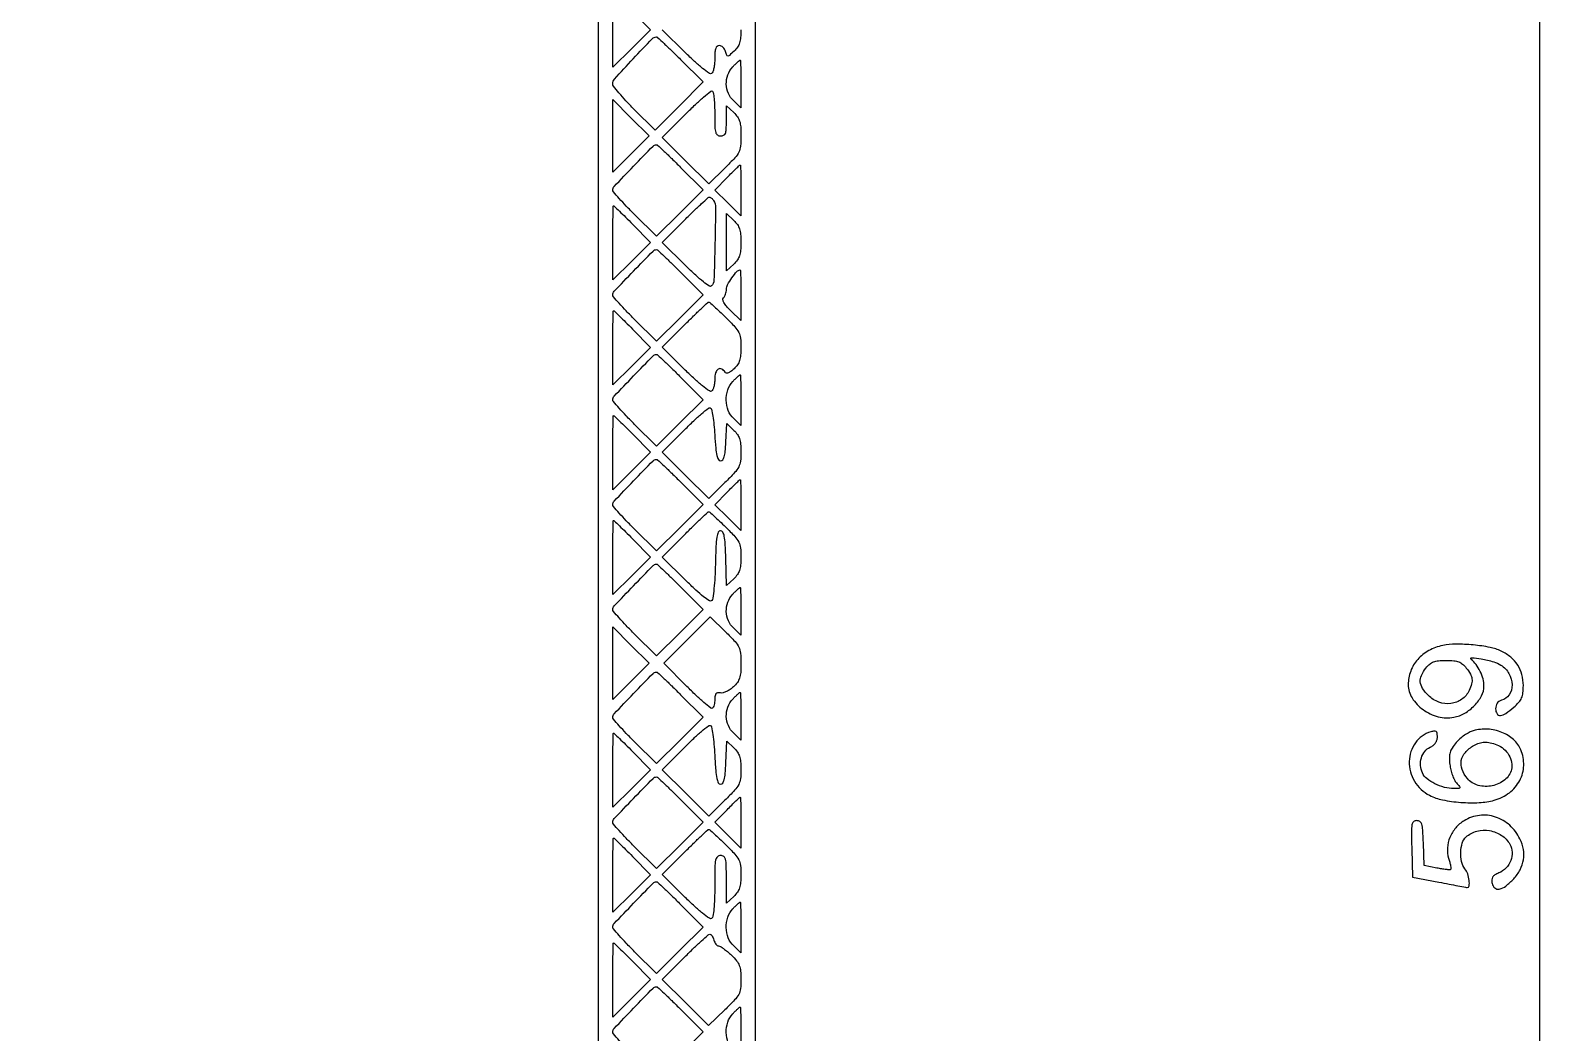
# Model space of a CAD drawing. Extents: x 0 to 836, y 5 to 589.
# Drawn here: x 89.01 to 132.95, y 340.53 to 369.64 of the extents above; entities that cross this region are included whole.
import ezdxf

# ---------------------------------------------------------------- set-up
doc = ezdxf.new("R2010")
doc.units = 0
doc.header["$MEASUREMENT"] = 0

msp = doc.modelspace()

# ---------------------------------------------------------------- linework, layer by layer
for points in [[(201.712326, 537.783562, -0.000001), (217.055896, 537.76491, -0.426088)], [(546.939, 229.3929, -0.000106), (546.943559, 250.949215, -0.000176), (546.957638, 269.095817, -0.000001), (546.976289, 285.583213, -0.415883)], [(836.0595, 588.6891), (420.497259, 588.710259, 0.000013), (261.145696, 588.714318, 0.000021), (126.989856, 588.708632), (4.934769, 588.698274, 0.19889), (4.878609, 588.675009, 0.198853), (4.855343, 588.618859), (4.83877, 516.273901, 0.000036), (4.826254, 436.744061, 0.000021), (4.8222, 342.282364), (4.8222, 95.946129), (4.469225, 95.920114, 0.031904), (4.160456, 95.877435, 0.315999), (4.075312, 95.787407, 0.415411), (4.137995, 95.703578, 0.035338), (4.43445, 95.6826), (4.8222, 95.6826), (4.8222, 50.2101), (4.8222, 4.7376), (420.462, 4.7376), (836.1018, 4.7376)], [(604.852986, 529.408162, -0.000002), (620.423836, 529.389509, -0.550615)], [(238.738155, 529.614638, -0.000002), (224.300981, 529.63329, -0.415836)], [(308.18842, 529.408162, -0.000002), (322.638019, 529.38951, -0.415836)], [(531.796111, 538.074638, -0.000002), (517.6951, 538.093291, -0.426056)], [(413.368417, 538.074638, -0.000002), (399.676779, 538.093291, -0.415815)], [(77.850638, 481.579418, -0.000002), (77.869294, 494.031443, -0.550517)], [(336.166934, 548.220763, -0.000002), (326.827688, 548.233536, -0.413812)], [(77.644162, 421.684687, -0.000002), (77.625507, 409.236574, -0.415775)], [(333.609652, 529.614638, -0.000003), (323.198363, 529.633296, -0.415688)], [(383.716206, 529.408162, -0.000003), (394.123716, 529.389504, -0.425916)], [(68.6952, 512.4222), (68.6952, 424.07169), (68.6952, 335.721179), (68.2299, 335.759766, 0.007133), (67.929172, 335.78039, 0.107826), (67.826408, 335.763741, 0.250288), (67.778728, 335.707689, 0.053641), (67.7646, 335.576376, 0.040763), (67.773948, 335.461903, 0.150693), (67.805902, 335.397748, 0.157767), (67.867426, 335.364407, 0.045946), (67.9761, 335.3544, 0.038131), (68.057092, 335.360586, 0.057076), (68.125472, 335.379251, 0.074992), (68.172132, 335.406604, 0.226478), (68.1876, 335.439, -0.308176), (68.230223, 335.501586, -0.104548), (68.344539, 335.520821, -0.079759), (68.484837, 335.492261, -0.106751), (68.59368, 335.42208, -0.198532), (68.652554, 335.280239, -0.000012), (68.672972, 321.077246, -0.000309), (68.688474, 301.604946, -0.000063), (68.690329, 267.04413)], [(77.841889, 210.212758, -0.000002), (77.851786, 217.49274, -0.413814)], [(86.1228, 450.792572), (86.1228, 406.705194), (85.499464, 406.600455, 0.100315), (83.868412, 405.97451, 0.099926), (82.607151, 404.762259, 0.1007), (81.921518, 403.164231, 0.103551), (81.924609, 401.442009, 0.050819), (82.199961, 400.581557, 0.047863), (82.647485, 399.775665, 0.049065), (83.22665, 399.088919, 0.060583), (83.892168, 398.581824, 0.027792), (84.313921, 398.365183, 0.017806), (84.824667, 398.159201, 0.016577), (85.310444, 398.001134, 0.070475), (85.612129, 397.9584, -0.018306), (85.71499, 397.954633, -0.015555), (85.82308, 397.943316, -0.015835), (85.920901, 397.926816, -0.041935), (85.988981, 397.907049, -0.309751), (86.079515, 397.775741, -0.000067), (86.101574, 389.726527, -0.000595), (86.119331, 377.187861, -0.000057), (86.1228, 346.554849), (86.1228, 295.254)], [(86.292, 295.254), (86.292, 346.554849, -0.000057), (86.295469, 377.187861, -0.000595)], [(109.6416, 369.656187, -0.020224), (109.63237, 369.428085, -0.057956), (109.601427, 369.272777, -0.074213), (109.541152, 369.151304, -0.05201), (109.441117, 369.03555, -0.006804), (109.306282, 368.91229, -0.168331), (109.260353, 368.893225, -0.331432), (109.228643, 368.914008, -0.023696), (109.195237, 369.020803, 0.068283), (109.167795, 369.08716, 0.069014), (109.123572, 369.143406, 0.075414), (109.06995, 369.181376, 0.11693), (109.01502, 369.1944, 0.166962), (108.95102, 369.172416, 0.142074), (108.90894, 369.114311, 0.0699), (108.886307, 369.005439, 0.016348), (108.8802, 368.818693, -0.023078), (108.873361, 368.670609, -0.029992), (108.852766, 368.536395, -0.030648), (108.823044, 368.430443, -0.172286), (108.786809, 368.385267, -0.303266), (108.723007, 368.387522, -0.01208), (108.528128, 368.535174, -0.017355), (108.2933, 368.735896, -0.010125), (108.025353, 368.991696), (107.357287, 369.655843)]]:
    msp.add_lwpolyline(points, format="xyb")
for points in [[(105.4962, 402.098076), (105.4962, 361.027638), (105.4962, 319.9572)], [(132.822, 395.505), (132.822, 357.7311), (132.822, 319.9572)], [(110.0646, 323.871078), (110.0646, 359.643478), (110.0646, 395.415877)]]:
    msp.add_lwpolyline(points)
for points in [[(106.492778, 370.186089), (107.019168, 369.654978), (106.469184, 369.109883), (105.9192, 368.564788), (105.9192, 369.640994, -0.002054), (105.920896, 370.053664, -0.003426), (105.926131, 370.401064, -0.000473), (105.933145, 370.707778, -0.407257), (105.942794, 370.7172, -0.193708), (105.958794, 370.71076, -0.000647), (106.114084, 370.561186, -0.003383), (106.289276, 370.389701, -0.002097)], [(107.884387, 368.794427), (108.542018, 368.140653), (107.845887, 367.440887), (107.149757, 366.741122), (106.534478, 367.352293, -0.009671), (106.29876, 367.595674, -0.01381), (106.099938, 367.821248, -0.009679), (105.945035, 368.014588, -0.165515), (105.9192, 368.090493, -0.186509), (105.970442, 368.223087, -0.003127), (106.512136, 368.811815, -0.002932), (107.063271, 369.396424, -0.205054), (107.184211, 369.4482, -0.188671), (107.212668, 369.437066, -0.001306), (107.407438, 369.256154, -0.004804), (107.629226, 369.04504, -0.003026)], [(109.6416, 368.079853), (109.6416, 367.388306), (109.4301, 367.587, -0.102253), (109.27584, 367.806397, -0.095577), (109.216352, 368.074386, -0.095278), (109.260772, 368.345981, -0.100862), (109.402547, 368.575597, -0.006974), (109.475033, 368.65063, -0.010459), (109.540553, 368.713883, -0.005704), (109.596975, 368.764934, -0.183019), (109.614047, 368.7714, -0.400796), (109.62524, 368.76071, -0.001551), (109.633506, 368.568258, -0.006222), (109.63962, 368.345023, -0.003734)], [(108.8802, 367.201307, 0.005982), (108.884683, 366.826603, 0.059733), (108.907035, 366.671638, 0.180779), (108.958526, 366.599554, 0.149302), (109.0494, 366.5718, 0.113236), (109.138152, 366.592161, 0.189972), (109.189275, 366.647668, 0.081507), (109.213215, 366.762128, 0.010882), (109.2186, 367.009547), (109.2186, 367.447294), (109.4301, 367.2486, -0.048478), (109.539529, 367.123764, -0.079788), (109.60217, 366.99847, -0.0594), (109.632893, 366.834941, -0.016764), (109.6416, 366.575313, -0.022382), (109.62818, 366.275679, -0.093478), (109.579195, 366.102679, -0.07231), (109.464995, 365.938134, -0.010143), (109.175843, 365.640749), (108.710086, 365.180778), (108.033634, 365.853262), (107.357182, 366.525747), (108.049108, 367.221286, -0.007606), (108.31938, 367.484828, -0.012274), (108.55822, 367.699877, -0.006024), (108.762459, 367.870665, -0.319766), (108.810617, 367.873819, -0.221721), (108.838204, 367.83179, -0.01034), (108.85976, 367.658529, -0.015455), (108.875155, 367.445647, -0.010322)], [(107.888191, 365.660421), (108.541913, 365.002843), (107.865123, 364.330023), (107.188333, 363.657202), (106.553767, 364.287534, -0.006272), (106.310589, 364.535226, -0.009458), (106.105604, 364.757594, -0.004832), (105.938915, 364.949124, -0.178485), (105.9192, 365.002593, -0.192259), (105.960519, 365.106078, -0.001907), (106.52223, 365.692852, -0.001843), (107.089416, 366.276521, -0.201678), (107.188067, 366.318, -0.189182), (107.218886, 366.305907, -0.001546), (107.41287, 366.124836, -0.005248), (107.634255, 365.912487, -0.003319)], [(109.6416, 364.989086), (109.6416, 364.252371), (109.260733, 364.626164), (108.879867, 364.999956), (109.236048, 365.362878, -0.00324), (109.374363, 365.501996, -0.005133), (109.494852, 365.619192, -0.001471), (109.600531, 365.7193, -0.191126), (109.616914, 365.7258, -0.403157), (109.626966, 365.716122, -0.0011), (109.634349, 365.50939, -0.005234), (109.639826, 365.271576, -0.00314)], [(108.845778, 364.697852, -0.141944), (108.903344, 364.491117, -0.003117), (108.885823, 363.44002, -0.002533), (108.856008, 362.374247, -0.188307), (108.788974, 362.218004, -0.356833), (108.724363, 362.211015, -0.021303), (108.553138, 362.333342, -0.021293), (108.326364, 362.526502, -0.008589), (108.033018, 362.808276), (107.357287, 363.480043), (108.011009, 364.137621, -0.00432), (108.26594, 364.389663, -0.006722), (108.490455, 364.602036, -0.002509), (108.685726, 364.780033, -0.185622), (108.725172, 364.7952, -0.122813), (108.752617, 364.788356, -0.047607), (108.785533, 364.766604, -0.043449), (108.81829, 364.735098, -0.041135)], [(106.492778, 364.010289), (107.019168, 363.479178), (106.469184, 362.934083), (105.9192, 362.388988), (105.9192, 363.465194, -0.002054), (105.920896, 363.877864, -0.003426), (105.926131, 364.225264, -0.000473), (105.933145, 364.531978, -0.407257), (105.942794, 364.5414, -0.193708), (105.958794, 364.53496, -0.000647), (106.114084, 364.385386, -0.003383), (106.289276, 364.213901, -0.002097)], [(109.6416, 363.4839, -0.01996), (109.632256, 363.249937, -0.060554), (109.600543, 363.094123, -0.07653), (109.537483, 362.971355, -0.047368), (109.4301, 362.8494), (109.2186, 362.650706), (109.2186, 363.4839), (109.2186, 364.317094), (109.4301, 364.1184, -0.047368), (109.537483, 363.996445, -0.07653), (109.600543, 363.873677, -0.060554), (109.632256, 363.717863, -0.01996)], [(107.888191, 362.614821), (108.541913, 361.957243), (107.865123, 361.284423), (107.188333, 360.611602), (106.553767, 361.241934, -0.006272), (106.310589, 361.489626, -0.009458), (106.105604, 361.711994, -0.004832), (105.938915, 361.903524, -0.178485), (105.9192, 361.956993, -0.192259), (105.960519, 362.060478, -0.001907), (106.52223, 362.647252, -0.001843), (107.089416, 363.230921, -0.201678), (107.188067, 363.2724, -0.189182), (107.218886, 363.260307, -0.001546), (107.41287, 363.079236, -0.005248), (107.634255, 362.866887, -0.003319)], [(109.6416, 361.944504), (109.6416, 361.208809), (109.345335, 361.49596, -0.018905), (109.219007, 361.628022, -0.052131), (109.144143, 361.732612, -0.089034), (109.115962, 361.812414, -0.241346), (109.133835, 361.867875, 0.077422), (109.166353, 361.912393, 0.038202), (109.1937, 361.977084, 0.036738), (109.212352, 362.050084, 0.044205), (109.2186, 362.120617, -0.128135), (109.252424, 362.250436, -0.026365), (109.379667, 362.452279, -0.022833), (109.524905, 362.639086, -0.219498), (109.614047, 362.6802, -0.401697), (109.62525, 362.669468, -0.001372), (109.633506, 362.464089, -0.005849), (109.63962, 362.226604, -0.00351)], [(109.19479, 361.30834, -0.011159), (109.46338, 361.030976, -0.068662), (109.577001, 360.868376, -0.091161), (109.62704, 360.701286, -0.027296), (109.6416, 360.434787, -0.020234), (109.632337, 360.205983, -0.058477), (109.601228, 360.05072, -0.07463), (109.540411, 359.929055, -0.051063), (109.439025, 359.812185, -0.027118), (109.34883, 359.73622, -0.069915), (109.274513, 359.695026, -0.124314), (109.218297, 359.688294, -0.225994), (109.180232, 359.712838, 0.134195), (109.083102, 359.803402, 0.274584), (108.982721, 359.798144, 0.177236), (108.905663, 359.692829, 0.070328), (108.8802, 359.512693, -0.02966), (108.873332, 359.397021, -0.035762), (108.852766, 359.290144, -0.038602), (108.822855, 359.20525, -0.151467), (108.786809, 359.163867, -0.303266), (108.723007, 359.166122, -0.01208), (108.528128, 359.313774, -0.017355), (108.2933, 359.514496, -0.010125), (108.025353, 359.770296), (107.357287, 360.434443), (108.011009, 361.092021, -0.002978), (108.264607, 361.344095, -0.004735), (108.484927, 361.556436, -0.001262), (108.678544, 361.738614, -0.190361), (108.706355, 361.7496, -0.183123), (108.733577, 361.739284, -0.002559), (108.867003, 361.61998, -0.00676), (109.020527, 361.477468, -0.004352)], [(106.492778, 360.964689), (107.019168, 360.433578), (106.469184, 359.888483), (105.9192, 359.343388), (105.9192, 360.419594, -0.002054), (105.920896, 360.832264, -0.003426), (105.926131, 361.179664, -0.000473), (105.933145, 361.486378, -0.407257), (105.942794, 361.4958, -0.193708), (105.958794, 361.48936, -0.000647), (106.114084, 361.339786, -0.003383), (106.289276, 361.168301, -0.002097)], [(107.888191, 359.569221), (108.541913, 358.911643), (107.865123, 358.238823), (107.188333, 357.566002), (106.553767, 358.196334, -0.006272), (106.310589, 358.444026, -0.009458), (106.105604, 358.666394, -0.004832), (105.938915, 358.857924, -0.178485), (105.9192, 358.911393, -0.192259), (105.960519, 359.014878, -0.001907), (106.52223, 359.601652, -0.001843), (107.089416, 360.185321, -0.201678), (107.188067, 360.2268, -0.189182), (107.218886, 360.214707, -0.001546), (107.41287, 360.033636, -0.005248), (107.634255, 359.821287, -0.003319)], [(109.6416, 358.900753), (109.6416, 358.166906), (109.4301, 358.3656, -0.110354), (109.272474, 358.597597, -0.088052), (109.211844, 358.894681, -0.087666), (109.257093, 359.195673, -0.107938), (109.402547, 359.438797, -0.006974), (109.475033, 359.51383, -0.010459), (109.540553, 359.577083, -0.005704), (109.596975, 359.628134, -0.183019), (109.614047, 359.6346, -0.401662), (109.62525, 359.623869, -0.001379), (109.633506, 359.419032, -0.005864), (109.63962, 359.182144, -0.003519)], [(108.8802, 357.893581, 0.006734), (108.907158, 357.506094, 0.034421), (108.939761, 357.29288, 0.073273), (108.984311, 357.176935, 0.270758), (109.0494, 357.1389, 0.230865), (109.111519, 357.169197, 0.097295), (109.154619, 357.254201, 0.046455), (109.183402, 357.410218, 0.010605), (109.201764, 357.678344), (109.227229, 358.217787), (109.434414, 358.023147, -0.049057), (109.538787, 357.903802, -0.075483), (109.600791, 357.781696, -0.059605), (109.632263, 357.62652, -0.020262), (109.6416, 357.396213, -0.027995), (109.626588, 357.128303, -0.092548), (109.575159, 356.959972, -0.067417), (109.457957, 356.794307, -0.010325), (109.175843, 356.503949), (108.710086, 356.043978), (108.033687, 356.71641), (107.357287, 357.388843), (108.011503, 358.046918, -0.008169), (108.268472, 358.297093, -0.012705), (108.498832, 358.503352, -0.006911), (108.696127, 358.666527, -0.25414), (108.751809, 358.676628, -0.268139), (108.787608, 358.63651, -0.010524), (108.825036, 358.434908, -0.016189), (108.857761, 358.184873, -0.010444)], [(106.492778, 357.919089), (107.019168, 357.387978), (106.469184, 356.842883), (105.9192, 356.297788), (105.9192, 357.373994, -0.002054), (105.920896, 357.786664, -0.003426), (105.926131, 358.134064, -0.000473), (105.933145, 358.440778, -0.407257), (105.942794, 358.4502, -0.193708), (105.958794, 358.44376, -0.000647), (106.114084, 358.294186, -0.003383), (106.289276, 358.122701, -0.002097)], [(107.888191, 356.523621), (108.541913, 355.866043), (107.865123, 355.193223), (107.188333, 354.520402), (106.553767, 355.150734, -0.006272), (106.310589, 355.398426, -0.009458), (106.105604, 355.620794, -0.004832), (105.938915, 355.812324, -0.178485), (105.9192, 355.865793, -0.192259), (105.960519, 355.969278, -0.001907), (106.52223, 356.556052, -0.001843), (107.089416, 357.139721, -0.201678), (107.188067, 357.1812, -0.189182), (107.218886, 357.169107, -0.001546), (107.41287, 356.988036, -0.005248), (107.634255, 356.775687, -0.003319)], [(109.6416, 355.852286), (109.6416, 355.115571), (109.260733, 355.489364), (108.879867, 355.863156), (109.236048, 356.226078, -0.00324), (109.374363, 356.365196, -0.005133), (109.494852, 356.482392, -0.001471), (109.600531, 356.5825, -0.191126), (109.616914, 356.589, -0.403157), (109.626966, 356.579322, -0.0011), (109.634349, 356.37259, -0.005234), (109.639826, 356.134776, -0.00314)], [(109.19479, 355.21714, -0.011159), (109.46338, 354.939776, -0.068662), (109.577001, 354.777176, -0.091161), (109.62704, 354.610086, -0.027296), (109.6416, 354.343587, -0.020269), (109.632247, 354.112967, -0.059843), (109.600697, 353.957807, -0.075654), (109.538441, 353.835604, -0.048642), (109.433428, 353.715727), (109.225257, 353.52016), (109.200778, 354.31433, 0.005987), (109.182993, 354.729744, 0.03341), (109.155976, 354.950909, 0.074766), (109.114391, 355.069368, 0.277818), (109.0494, 355.1085, 0.301538), (108.982913, 355.064393, 0.061363), (108.942295, 354.921394, 0.027809), (108.915965, 354.655164, 0.004542), (108.898393, 354.136873, -0.007735), (108.883149, 353.75858, -0.011318), (108.857055, 353.426349, -0.006916), (108.825315, 353.151204, -0.165671), (108.791517, 353.082477, -0.350799), (108.724527, 353.075036, -0.024034), (108.557229, 353.192515, -0.022206), (108.331821, 353.38418, -0.008346), (108.033018, 353.671476), (107.357287, 354.343243), (108.011009, 355.000821, -0.002978), (108.264607, 355.252895, -0.004735), (108.484927, 355.465236, -0.001262), (108.678544, 355.647414, -0.190361), (108.706355, 355.6584, -0.183123), (108.733577, 355.648084, -0.002559), (108.867003, 355.52878, -0.00676), (109.020527, 355.386268, -0.004352)], [(106.492778, 354.873489), (107.019168, 354.342378), (106.469184, 353.797283), (105.9192, 353.252188), (105.9192, 354.328394, -0.002054), (105.920896, 354.741064, -0.003426), (105.926131, 355.088464, -0.000473), (105.933145, 355.395178, -0.407257), (105.942794, 355.4046, -0.193708), (105.958794, 355.39816, -0.000647), (106.114084, 355.248586, -0.003383), (106.289276, 355.077101, -0.002097)], [(107.888191, 353.478021), (108.541913, 352.820443), (107.865123, 352.147623), (107.188333, 351.474802), (106.553767, 352.105134, -0.006272), (106.310589, 352.352826, -0.009458), (106.105604, 352.575194, -0.004832), (105.938915, 352.766724, -0.178485), (105.9192, 352.820193, -0.192259), (105.960519, 352.923678, -0.001907), (106.52223, 353.510452, -0.001843), (107.089416, 354.094121, -0.201678), (107.188067, 354.1356, -0.189182), (107.218886, 354.123507, -0.001546), (107.41287, 353.942436, -0.005248), (107.634255, 353.730087, -0.003319)], [(109.6416, 352.767253), (109.6416, 352.075706), (109.4301, 352.2744, -0.102253), (109.27584, 352.493797, -0.095577), (109.216352, 352.761786, -0.095278), (109.260772, 353.033381, -0.100862), (109.402547, 353.262997, -0.006974), (109.475033, 353.33803, -0.010459), (109.540553, 353.401283, -0.005704), (109.596975, 353.452334, -0.183019), (109.614047, 353.4588, -0.400796), (109.62524, 353.44811, -0.001551), (109.633506, 353.255658, -0.006222), (109.63962, 353.032423, -0.003734)], [(109.6416, 351.255687, -0.016771), (109.632807, 350.993616, -0.061119), (109.601565, 350.830436, -0.081104), (109.537163, 350.704619, -0.045641), (109.422939, 350.575997, -0.039323), (109.327299, 350.499477, -0.039389), (109.22091, 350.438922, -0.042341), (109.119791, 350.401542, -0.108262), (109.042239, 350.397368, 0.071421), (108.963984, 350.398879, 0.18433), (108.914886, 350.372826, 0.142807), (108.88798, 350.314876, 0.037764), (108.8802, 350.212011, -0.030386), (108.875076, 350.127766, -0.036333), (108.859739, 350.049764, -0.039345), (108.837418, 349.987736, -0.149384), (108.810546, 349.957137, -0.318652), (108.7625, 349.960187, -0.006427), (108.564948, 350.124297, -0.012696), (108.333619, 350.331919, -0.007877), (108.072281, 350.586644), (107.403669, 351.2592), (108.076165, 351.935663), (108.748661, 352.612127), (109.195131, 352.171203, -0.011008), (109.470111, 351.887413, -0.073603), (109.580904, 351.725703, -0.091861), (109.628576, 351.553801, -0.021833)], [(130.016332, 351.775339, 0.073887), (129.60922, 351.62602, 0.087476), (129.289253, 351.370668, 0.091457), (129.085849, 351.031588, 0.089719), (129.015, 350.639928, 0.141999), (129.1277, 350.251097, 0.096328), (129.446086, 349.913613, 0.091456), (129.884843, 349.707032, 0.111226), (130.337799, 349.690675, 0.086234), (130.654254, 349.808883, 0.068269), (130.941913, 350.034849, 0.071559), (131.145425, 350.316485, 0.121305), (131.2146, 350.597416, 0.066352), (131.187115, 350.803614, 0.046732), (131.104953, 351.02295, 0.046757), (130.983563, 351.223064, 0.0667), (130.838804, 351.371783, -0.735574), (130.857406, 351.420713, -0.031466), (131.137068, 351.385907, -0.020612), (131.495485, 351.302761, -0.077741), (131.704902, 351.20815, -0.119204), (131.940102, 350.957697, -0.126117), (132.028586, 350.632677, -0.149908), (131.945008, 350.344965, -0.185771), (131.720162, 350.18338, 0.08419), (131.649171, 350.151357, 0.095531), (131.59627, 350.098789, 0.088381), (131.563944, 350.026748, 0.061447), (131.553, 349.938033, 0.134368), (131.592138, 349.795024, 0.288114), (131.689797, 349.744741, 0.13087), (131.852013, 349.803184, 0.030797), (132.080415, 349.98326, 0.02906), (132.226999, 350.130407, 0.07793), (132.306542, 350.254552, 0.076479), (132.345079, 350.398474, 0.027248), (132.3567, 350.611557, 0.06418), (132.31563, 350.930194, 0.078293), (132.195199, 351.205296, 0.077155), (131.994297, 351.433019, 0.060136), (131.71674, 351.612399, 0.066205), (131.391344, 351.720742, 0.02342), (130.904167, 351.790571, 0.023784), (130.401606, 351.8147, 0.051157)], [(130.70086, 351.120891, -0.034949), (130.819546, 350.946154, -0.100985), (130.866104, 350.808201, -0.102102), (130.854641, 350.663937, -0.036199), (130.782271, 350.46881, -0.132246), (130.571127, 350.213237, -0.124081), (130.255083, 350.090496, -0.117551), (129.904738, 350.129364, -0.110668), (129.600692, 350.322092, -0.050987), (129.430632, 350.530887, -0.123571), (129.365573, 350.717334, -0.130223), (129.397802, 350.906041, -0.059664), (129.52874, 351.120891, -0.046717), (129.638476, 351.236374, -0.088755), (129.748069, 351.302142, -0.070236), (129.890587, 351.334493, -0.020746), (130.1148, 351.3438, -0.020746), (130.339013, 351.334493, -0.070236), (130.481531, 351.302142, -0.088755), (130.591124, 351.236374, -0.046717)], [(107.888191, 350.347821), (108.541913, 349.690243), (107.865123, 349.017423), (107.188333, 348.344602), (106.553767, 348.974934, -0.006272), (106.310589, 349.222626, -0.009458), (106.105604, 349.444994, -0.004832), (105.938915, 349.636524, -0.178485), (105.9192, 349.689993, -0.192259), (105.960519, 349.793478, -0.001907), (106.52223, 350.380252, -0.001843), (107.089416, 350.963921, -0.201678), (107.188067, 351.0054, -0.189182), (107.218886, 350.993307, -0.001546), (107.41287, 350.812236, -0.005248), (107.634255, 350.599887, -0.003319)], [(109.6416, 349.721653), (109.6416, 349.030106), (109.4301, 349.2288, -0.102253), (109.27584, 349.448197, -0.095577), (109.216352, 349.716186, -0.095278), (109.260772, 349.987781, -0.100862), (109.402547, 350.217397, -0.006974), (109.475033, 350.29243, -0.010459), (109.540553, 350.355683, -0.005704), (109.596975, 350.406734, -0.183019), (109.614047, 350.4132, -0.400796), (109.62524, 350.40251, -0.001551), (109.633506, 350.210058, -0.006222), (109.63962, 349.986823, -0.003734)], [(108.8802, 348.587545, 0.005784), (108.907256, 348.151195, 0.031373), (108.939443, 347.916374, 0.067038), (108.983514, 347.788881, 0.283256), (109.0494, 347.7483, 0.248448), (109.112627, 347.781784, 0.089732), (109.155199, 347.877697, 0.041193), (109.183247, 348.055544, 0.008483), (109.201379, 348.372705), (109.226459, 348.997111), (109.434029, 348.802108, -0.048894), (109.538652, 348.682556, -0.07555), (109.600754, 348.560412, -0.059698), (109.632257, 348.405242, -0.020264), (109.6416, 348.174813, -0.027995), (109.626588, 347.906903, -0.092548), (109.575159, 347.738572, -0.067417), (109.457957, 347.572907, -0.010325), (109.175843, 347.282549), (108.710086, 346.822578), (108.033687, 347.49501), (107.357287, 348.167443), (108.011503, 348.825518, -0.008172), (108.268472, 349.07569, -0.012709), (108.498832, 349.281941, -0.006914), (108.696124, 349.445102, -0.254231), (108.751809, 349.455191, -0.274063), (108.787587, 349.414162, -0.00881), (108.825036, 349.188604, -0.014722), (108.857765, 348.911266, -0.009416)], [(130.904364, 349.301801, 0.055757), (130.785335, 349.254042, 0.028701), (130.648286, 349.169949, 0.028124), (130.515614, 349.066133, 0.037788), (130.408857, 348.957144, 0.029405), (130.290821, 348.798845, 0.074549), (130.230761, 348.66895, 0.072535), (130.210557, 348.525016, 0.026727), (130.222637, 348.319812, 0.031012), (130.249503, 348.16719, 0.027174), (130.29591, 348.01201, 0.028137), (130.353462, 347.876333, 0.069644), (130.414007, 347.787167, -0.010125), (130.507995, 347.678987, -0.29066), (130.512543, 347.644015, -0.281034), (130.482741, 347.624214, -0.009632), (130.336695, 347.6214, -0.06538), (130.066144, 347.656929, -0.050678), (129.788062, 347.762368, -0.053033), (129.555839, 347.911102, -0.117448), (129.427452, 348.076066, -0.088801), (129.371887, 348.293324, -0.091593), (129.396118, 348.513883, -0.097345), (129.494816, 348.700638, -0.116273), (129.651834, 348.822257, 0.05591), (129.742624, 348.876584, 0.077484), (129.808225, 348.944889, 0.081855), (129.847516, 349.026813, 0.071083), (129.861, 349.121181, 0.033646), (129.853749, 349.228815, 0.197222), (129.825967, 349.276893, 0.203472), (129.773041, 349.29074, 0.035991), (129.67065, 349.268111, 0.166211), (129.222601, 348.94901, 0.151956), (129.04334, 348.409724, 0.141227), (129.197458, 347.833375, 0.139974), (129.635059, 347.42508, 0.068762), (130.013845, 347.293082, 0.030667), (130.538277, 347.220946, 0.030666), (131.078529, 347.213346, 0.056497), (131.511904, 347.283337, 0.094057), (131.950497, 347.500941, 0.109336), (132.251659, 347.854979, 0.113597), (132.368229, 348.291696, 0.108016), (132.285614, 348.744205, 0.11261), (132.073483, 349.041311, 0.085907), (131.732827, 349.252556, 0.080936), (131.320923, 349.345602, 0.082894)], [(106.492778, 348.697689), (107.019168, 348.166578), (106.469184, 347.621483), (105.9192, 347.076388), (105.9192, 348.152594, -0.002054), (105.920896, 348.565264, -0.003426), (105.926131, 348.912664, -0.000473), (105.933145, 349.219378, -0.407257), (105.942794, 349.2288, -0.193708), (105.958794, 349.22236, -0.000647), (106.114084, 349.072786, -0.003383), (106.289276, 348.901301, -0.002097)], [(131.585368, 348.894176, -0.085784), (131.785597, 348.775653, -0.082624), (131.937481, 348.595441, -0.086689), (132.017651, 348.384043, -0.109293), (132.01177, 348.1754, -0.16313), (131.818244, 347.873018, -0.119704), (131.455358, 347.702269, -0.116706), (131.04702, 347.714866, -0.150427), (130.73106, 347.913758, -0.088728), (130.576434, 348.175633, -0.138217), (130.555187, 348.435153, -0.134064), (130.672982, 348.673176, -0.081178), (130.9185, 348.872819, -0.05298), (131.074225, 348.941401, -0.069353), (131.227311, 348.967758, -0.063219), (131.392464, 348.952145, -0.035715)], [(107.888191, 347.302221), (108.541913, 346.644643), (107.865123, 345.971823), (107.188333, 345.299002), (106.553767, 345.929334, -0.006272), (106.310589, 346.177026, -0.009458), (106.105604, 346.399394, -0.004832), (105.938915, 346.590924, -0.178485), (105.9192, 346.644393, -0.192259), (105.960519, 346.747878, -0.001907), (106.52223, 347.334652, -0.001843), (107.089416, 347.918321, -0.201678), (107.188067, 347.9598, -0.189182), (107.218886, 347.947707, -0.001546), (107.41287, 347.766636, -0.005248), (107.634255, 347.554287, -0.003319)], [(109.6416, 346.630886), (109.6416, 345.894171), (109.260733, 346.267964), (108.879867, 346.641756), (109.236048, 347.004678, -0.00324), (109.374363, 347.143796, -0.005133), (109.494852, 347.260992, -0.001471), (109.600531, 347.3611, -0.191126), (109.616914, 347.3676, -0.403157), (109.626966, 347.357922, -0.0011), (109.634349, 347.15119, -0.005234), (109.639826, 346.913376, -0.00314)], [(130.638459, 346.688631, 0.079523), (130.393823, 346.479962, 0.078668), (130.225454, 346.204634, 0.080923), (130.153547, 345.897994, 0.091914), (130.187988, 345.598433, -0.012082), (130.220356, 345.483106, -0.018033), (130.242534, 345.380758, -0.01327), (130.255271, 345.296931, -0.231417), (130.246567, 345.271567, -0.216002), (130.220078, 345.261599, -0.008856), (130.116157, 345.27027, -0.014053), (129.990478, 345.286582, -0.009359), (129.847465, 345.311999), (129.4803, 345.384367), (129.455591, 346.037584, 0.006102), (129.436389, 346.421228, 0.056473), (129.407485, 346.584661, 0.165684), (129.353174, 346.661342, 0.157831), (129.262178, 346.6908, 0.181067), (129.170871, 346.656614, 0.171565), (129.121926, 346.570023, 0.047291), (129.106554, 346.378607, 0.003796), (129.117686, 345.8719), (129.1419, 345.053001), (129.9033, 344.904133, 0.000857), (130.199662, 344.846717, 0.001269), (130.459677, 344.797488, 0.000558), (130.681962, 344.756244, 0.025411), (130.72815, 344.750133, 0.400194), (130.784375, 344.795658, 0.06277), (130.784916, 344.952367, 0.052559), (130.741326, 345.141131, 0.079063), (130.662009, 345.28992, -0.10785), (130.565079, 345.49978, -0.063851), (130.540105, 345.775606, -0.065197), (130.584874, 346.04047, -0.13521), (130.696507, 346.216004, -0.121658), (131.007121, 346.383056, -0.104678), (131.378428, 346.398926, -0.104318), (131.72535, 346.262862, -0.119991), (131.967365, 346.003236, -0.119167), (132.031535, 345.775151, -0.10244), (131.98999, 345.528897, -0.099002), (131.851826, 345.312706, -0.103384), (131.643031, 345.17025, 0.036707), (131.526181, 345.111469, 0.117073), (131.464059, 345.050924, 0.134297), (131.440451, 344.974107, 0.05507), (131.449115, 344.864468, 0.175546), (131.5266, 344.734152, 0.22937), (131.659587, 344.702189, 0.113901), (131.848756, 344.791684, 0.037311), (132.077215, 345.001676, 0.067438), (132.265156, 345.265918, 0.081923), (132.360651, 345.554005, 0.082781), (132.358067, 345.85507, 0.070621), (132.259675, 346.157255, 0.094776), (131.960882, 346.554591, 0.105465), (131.54671, 346.795531, 0.109113), (131.081859, 346.841873, 0.107792)], [(109.19479, 345.99574, -0.011159), (109.46338, 345.718376, -0.068662), (109.577001, 345.555776, -0.091161), (109.62704, 345.388686, -0.027296), (109.6416, 345.122187, -0.020294), (109.632194, 344.890528, -0.060638), (109.600381, 344.73542, -0.076204), (109.537278, 344.612877, -0.047275), (109.4301, 344.4912), (109.2186, 344.292506), (109.2186, 344.984053, 0.005179), (109.214291, 345.400049, 0.054865), (109.192275, 345.568007, 0.175306), (109.140716, 345.645508, 0.160526), (109.0494, 345.6756, 0.192782), (108.956942, 345.638576, 0.15619), (108.905401, 345.544037, 0.04372), (108.884141, 345.336069, 0.003623), (108.8802, 344.792293, -0.007864), (108.874295, 344.416897, -0.016867), (108.855432, 344.12794, -0.014581), (108.827716, 343.91273, -0.21837), (108.786809, 343.851267, -0.303266), (108.723007, 343.853522, -0.01208), (108.528128, 344.001174, -0.017355), (108.2933, 344.201896, -0.010125), (108.025353, 344.457696), (107.357287, 345.121843), (108.011009, 345.779421, -0.002978), (108.264607, 346.031495, -0.004735), (108.484927, 346.243836, -0.001262), (108.678544, 346.426014, -0.190361), (108.706355, 346.437, -0.183123), (108.733577, 346.426684, -0.002559), (108.867003, 346.30738, -0.00676), (109.020527, 346.164868, -0.004352)], [(106.492778, 345.652089), (107.019168, 345.120978), (106.469184, 344.575883), (105.9192, 344.030788), (105.9192, 345.106994, -0.002054), (105.920896, 345.519664, -0.003426), (105.926131, 345.867064, -0.000473), (105.933145, 346.173778, -0.407257), (105.942794, 346.1832, -0.193708), (105.958794, 346.17676, -0.000647), (106.114084, 346.027186, -0.003383), (106.289276, 345.855701, -0.002097)], [(107.888191, 344.256621), (108.541913, 343.599043), (107.865123, 342.926223), (107.188333, 342.253402), (106.553767, 342.883734, -0.006272), (106.310589, 343.131426, -0.009458), (106.105604, 343.353794, -0.004832), (105.938915, 343.545324, -0.178485), (105.9192, 343.598793, -0.192259), (105.960519, 343.702278, -0.001907), (106.52223, 344.289052, -0.001843), (107.089416, 344.872721, -0.201678), (107.188067, 344.9142, -0.189182), (107.218886, 344.902107, -0.001546), (107.41287, 344.721036, -0.005248), (107.634255, 344.508687, -0.003319)], [(109.6416, 343.588153), (109.6416, 342.854306), (109.4301, 343.053, -0.110354), (109.272474, 343.284997, -0.088052), (109.211844, 343.582081, -0.087666), (109.257093, 343.883073, -0.107938), (109.402547, 344.126197, -0.006974), (109.475033, 344.20123, -0.010459), (109.540553, 344.264483, -0.005704), (109.596975, 344.315534, -0.183019), (109.614047, 344.322, -0.401662), (109.62525, 344.311269, -0.001379), (109.633506, 344.106432, -0.005864), (109.63962, 343.869544, -0.003519)], [(108.855687, 343.2222, 0.047831), (108.879416, 343.15747, 0.057677), (108.913919, 343.102702, 0.067848), (108.95338, 343.065355, 0.15687), (108.991789, 343.053, -0.140652), (109.042764, 343.038371, -0.017774), (109.138612, 342.973571, -0.01973), (109.249074, 342.88615, -0.015212), (109.362622, 342.782604, -0.027693), (109.514316, 342.618344, -0.078253), (109.593576, 342.484328, -0.072841), (109.630839, 342.326935, -0.021765), (109.6416, 342.079851, -0.027698), (109.6267, 341.811082, -0.094701), (109.575258, 341.644548, -0.068832), (109.457629, 341.481816, -0.010211), (109.171003, 341.194247), (108.700406, 340.741002), (108.028846, 341.408622), (107.357287, 342.076243), (108.011009, 342.733821, -0.00524), (108.266857, 342.985841, -0.008033), (108.494248, 343.198236, -0.003541), (108.690967, 343.373635, -0.182249), (108.738085, 343.3914, -0.183838), (108.769371, 343.379495, -0.059111), (108.80289, 343.341698, -0.049797), (108.833354, 343.286962, -0.038166)], [(106.492778, 342.606489), (107.019168, 342.075378), (106.469184, 341.530283), (105.9192, 340.985188), (105.9192, 342.061394, -0.002054), (105.920896, 342.474064, -0.003426), (105.926131, 342.821464, -0.000473), (105.933145, 343.128178, -0.407257), (105.942794, 343.1376, -0.193708), (105.958794, 343.13116, -0.000647), (106.114084, 342.981586, -0.003383), (106.289276, 342.810101, -0.002097)], [(107.888191, 341.211021), (108.541913, 340.553443), (107.865123, 339.880623), (107.188333, 339.207802), (106.553767, 339.838134, -0.006272), (106.310589, 340.085826, -0.009458), (106.105604, 340.308194, -0.004832), (105.938915, 340.499724, -0.178485), (105.9192, 340.553193, -0.192259), (105.960519, 340.656678, -0.001907), (106.52223, 341.243452, -0.001843), (107.089416, 341.827121, -0.201678), (107.188067, 341.8686, -0.189182), (107.218886, 341.856507, -0.001546), (107.41287, 341.675436, -0.005248), (107.634255, 341.463087, -0.003319)], [(109.6416, 340.542553), (109.6416, 339.808706), (109.4301, 340.0074, -0.110354), (109.272474, 340.239397, -0.088052), (109.211844, 340.536481, -0.087666), (109.257093, 340.837473, -0.107938), (109.402547, 341.080597, -0.006974), (109.475033, 341.15563, -0.010459), (109.540553, 341.218883, -0.005704), (109.596975, 341.269934, -0.183019), (109.614047, 341.2764, -0.401662), (109.62525, 341.265669, -0.001379), (109.633506, 341.060832, -0.005864), (109.63962, 340.823944, -0.003519)]]:
    msp.add_lwpolyline(points, format="xyb", close=True)
for points in [[(106.447104, 366.043896), (105.9192, 365.515992), (105.9192, 366.5718), (105.9192, 367.627608), (106.447104, 367.099704), (106.975008, 366.5718)], [(106.447104, 350.731296), (105.9192, 350.203392), (105.9192, 351.2592), (105.9192, 352.315008), (106.447104, 351.787104), (106.975008, 351.2592)]]:
    msp.add_lwpolyline(points, close=True)

doc.saveas('drawing.dxf')
